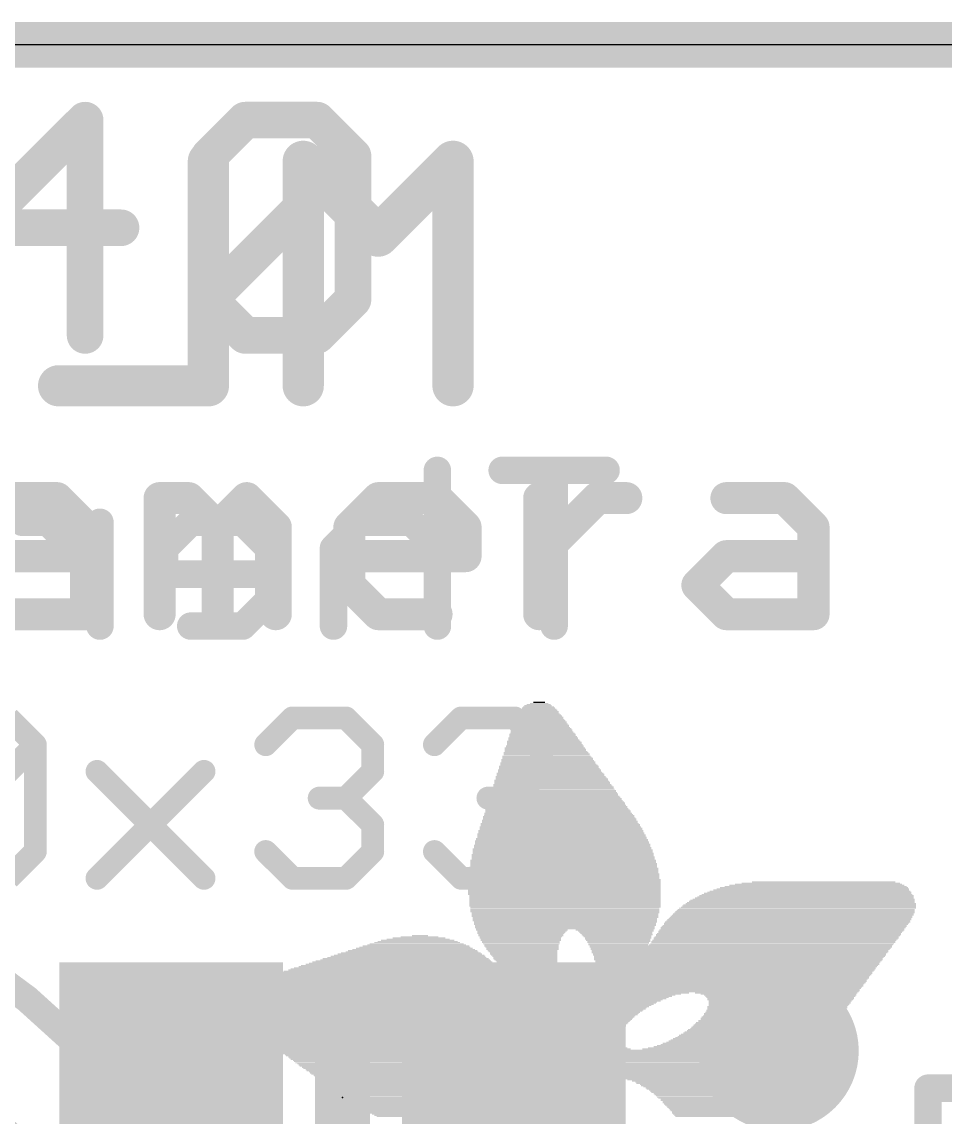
# Model space of a CAD drawing. Extents: x -0.1 to 25.5, y -0.1 to 17.9.
# Drawn here: x 15.62 to 20.74, y 11.83 to 17.91 of the extents above; entities that cross this region are included whole.
import ezdxf

# ---------------------------------------------------------------- set-up
doc = ezdxf.new("R2010")
doc.units = 0
for name, color, linetype in [('1', 12, 'CONTINUOUS'), ('16', 5, 'CONTINUOUS'), ('18', 110, 'CONTINUOUS'), ('20', 53, 'CONTINUOUS'), ('21', 40, 'CONTINUOUS'), ('22', 6, 'CONTINUOUS'), ('23', 40, 'CONTINUOUS')]:
    doc.layers.add(name, color=color, linetype=linetype)

# ---------------------------------------------------------------- blocks, each defined once
blk = doc.blocks.new('RECT')
blk.add_solid([(-0.5, -0.5), (0.5, -0.5), (-0.5, 0.5), (0.5, 0.5)])
blk = doc.blocks.new('ROUNDV')
at = {"const_width": 0.5}
blk.add_lwpolyline([(0, -0.25, 1), (0, 0.25, 1), (0, -0.25)], format="xyb", dxfattribs=at)

msp = doc.modelspace()

# ---------------------------------------------------------------- linework, layer by layer
at = {"layer": '1'}
for points, const_width in [([(0, 17.78), (25.4, 17.78)], 0.254), ([(16.449, 11.938), (16.449, 10.8251)], 0.3048)]:
    msp.add_lwpolyline(points, dxfattribs=dict(at, const_width=const_width))
at = {"layer": '1', "const_width": 0.1524}
msp.add_lwpolyline([(16.5252, 11.938, 1), (16.3728, 11.938)], format="xyb", dxfattribs=at)
at = {"layer": '16', "const_width": 0.254}
msp.add_lwpolyline([(0, 17.78), (25.4, 17.78)], dxfattribs=at)
at = {"layer": '20'}
msp.add_line((22.86, 17.78), (2.54, 17.78), dxfattribs=at)
at = {"layer": '21'}
for points, const_width in [([(15.9717, 17.3619), (15.3743, 16.7645)], 0.2032), ([(15.9717, 16.1671), (15.9717, 17.3619)], 0.2032), ([(16.6606, 17.1628), (16.8597, 17.3619)], 0.2032), ([(16.8597, 17.3619), (17.258, 17.3619)], 0.2032), ([(17.258, 17.3619), (17.4572, 17.1628)], 0.2032), ([(16.6606, 16.3662), (16.6606, 17.1628)], 0.2032), ([(16.6606, 16.3662), (17.4572, 17.1628)], 0.2032), ([(17.4572, 17.1628), (17.4572, 16.3662)], 0.2032), ([(15.3743, 16.7645), (16.1708, 16.7645)], 0.2032), ([(16.8597, 16.1671), (16.6606, 16.3662)], 0.2032), ([(17.4572, 16.3662), (17.258, 16.1671)], 0.2032), ([(17.258, 16.1671), (16.8597, 16.1671)], 0.2032), ([(15.4933, 15.2643), (15.8154, 15.2643)], 0.1778), ([(15.8154, 15.2643), (15.9764, 15.1033)], 0.1778), ([(16.3848, 14.6202), (16.3848, 15.2643)], 0.1778), ([(16.3848, 15.2643), (16.5458, 15.2643)], 0.1778), ([(16.5458, 15.2643), (16.7068, 15.1033)], 0.1778), ([(16.7068, 15.1033), (16.8678, 15.2643)], 0.1778), ([(16.8678, 15.2643), (17.0288, 15.1033)], 0.1778), ([(17.4373, 15.1033), (17.5983, 15.2643)], 0.1778), ([(17.5983, 15.2643), (17.9203, 15.2643)], 0.1778), ([(17.9203, 15.2643), (18.0813, 15.1033)], 0.1778), ([(18.4897, 14.6202), (18.4897, 15.2643)], 0.1778), ([(18.4897, 14.9422), (18.8117, 15.2643)], 0.1778), ([(18.8117, 15.2643), (18.9727, 15.2643)], 0.1778), ([(19.5278, 15.2643), (19.8498, 15.2643)], 0.1778), ([(19.8498, 15.2643), (20.0108, 15.1033)], 0.1778), ([(15.9764, 15.1033), (15.9764, 14.6202)], 0.1778), ([(16.7068, 15.1033), (16.7068, 14.6202)], 0.1778), ([(17.0288, 15.1033), (17.0288, 14.6202)], 0.1778), ([(17.4373, 14.7812), (17.4373, 15.1033)], 0.1778), ([(18.0813, 15.1033), (18.0813, 14.9422)], 0.1778), ([(20.0108, 15.1033), (20.0108, 14.6202)], 0.1778), ([(15.4933, 14.9422), (15.9764, 14.9422)], 0.1778), ([(18.0813, 14.9422), (17.4373, 14.9422)], 0.1778), ([(19.3668, 14.7812), (19.5278, 14.9422)], 0.1778), ([(19.5278, 14.9422), (20.0108, 14.9422)], 0.1778), ([(17.5983, 14.6202), (17.4373, 14.7812)], 0.1778), ([(19.5278, 14.6202), (19.3668, 14.7812)], 0.1778), ([(15.9764, 14.6202), (15.4933, 14.6202)], 0.1778), ([(17.9203, 14.6202), (17.5983, 14.6202)], 0.1778), ([(20.0108, 14.6202), (19.5278, 14.6202)], 0.1778), ([(15.5472, 14.0444), (15.6955, 13.8961)], 0.127), ([(16.9733, 13.8961), (17.1216, 14.0444)], 0.127), ([(17.1216, 14.0444), (17.4182, 14.0444)], 0.127), ([(17.4182, 14.0444), (17.5665, 13.8961)], 0.127), ([(17.9088, 13.8961), (18.0571, 14.0444)], 0.127), ([(18.0571, 14.0444), (18.3537, 14.0444)], 0.127), ([(18.3537, 14.0444), (18.502, 13.8961)], 0.127), ([(15.1023, 13.303), (15.6955, 13.8961)], 0.127), ([(15.6955, 13.8961), (15.6955, 13.303)], 0.127), ([(17.5665, 13.8961), (17.5665, 13.7478)], 0.127), ([(18.502, 13.8961), (18.502, 13.7478)], 0.127), ([(16.0378, 13.7478), (16.631, 13.1547)], 0.127), ([(16.0378, 13.1547), (16.631, 13.7478)], 0.127), ([(17.5665, 13.7478), (17.4182, 13.5995)], 0.127), ([(18.502, 13.7478), (18.3537, 13.5995)], 0.127), ([(17.4182, 13.5995), (17.2699, 13.5995)], 0.127), ([(17.4182, 13.5995), (17.5665, 13.4512)], 0.127), ([(18.3537, 13.5995), (18.2054, 13.5995)], 0.127), ([(18.3537, 13.5995), (18.502, 13.4512)], 0.127), ([(17.5665, 13.4512), (17.5665, 13.303)], 0.127), ([(18.502, 13.4512), (18.502, 13.303)], 0.127), ([(15.6955, 13.303), (15.5472, 13.1547)], 0.127), ([(17.1216, 13.1547), (16.9733, 13.303)], 0.127), ([(17.5665, 13.303), (17.4182, 13.1547)], 0.127), ([(18.0571, 13.1547), (17.9088, 13.303)], 0.127), ([(18.502, 13.303), (18.3537, 13.1547)], 0.127), ([(17.4182, 13.1547), (17.1216, 13.1547)], 0.127), ([(18.3537, 13.1547), (18.0571, 13.1547)], 0.127), ([(17.399, 12.446), (17.399, 11.43)], 0.3048), ([(20.646, 10.79), (20.646, 11.99)], 0.1524), ([(20.646, 11.99), (23.246, 11.99)], 0.1524)]:
    msp.add_lwpolyline(points, dxfattribs=dict(at, const_width=const_width))
for points, const_width in [([(16.0225, 17.3619, 1), (15.9209, 17.3619)], 0.1016), ([(16.0076, 17.326, 1), (15.9358, 17.3978)], 0.1016), ([(16.8597, 17.4127, 1), (16.8597, 17.3111)], 0.1016), ([(16.8957, 17.326, 1), (16.8238, 17.3978)], 0.1016), ([(17.2939, 17.3978, 1), (17.2221, 17.326)], 0.1016), ([(17.258, 17.3111, 1), (17.258, 17.4127)], 0.1016), ([(16.7114, 17.1628, 1), (16.6098, 17.1628)], 0.1016), ([(17.508, 17.1628, 1), (17.4064, 17.1628)], 0.1016), ([(17.4931, 17.1269, 1), (17.4212, 17.1987)], 0.1016), ([(16.6247, 17.1987, 1), (16.6965, 17.1269)], 0.1016), ([(17.4212, 17.1269, 1), (17.4931, 17.1987)], 0.1016), ([(16.1708, 16.7137, 1), (16.1708, 16.8153)], 0.1016), ([(16.6965, 16.4022, 1), (16.6247, 16.3303)], 0.1016), ([(16.6247, 16.4022, 1), (16.6965, 16.3303)], 0.1016), ([(16.6098, 16.3662, 1), (16.7114, 16.3662)], 0.1016), ([(17.4064, 16.3662, 1), (17.508, 16.3662)], 0.1016), ([(17.4931, 16.3303, 1), (17.4212, 16.4022)], 0.1016), ([(16.8597, 16.2179, 1), (16.8597, 16.1163)], 0.1016), ([(16.8238, 16.1312, 1), (16.8957, 16.203)], 0.1016), ([(17.2221, 16.203, 1), (17.2939, 16.1312)], 0.1016), ([(17.258, 16.1163, 1), (17.258, 16.2179)], 0.1016), ([(15.9209, 16.1671, 1), (16.0225, 16.1671)], 0.1016), ([(15.8468, 15.2957, 1), (15.7839, 15.2328)], 0.0889), ([(15.8154, 15.2198, 1), (15.8154, 15.3087)], 0.0889), ([(16.4293, 15.2643, 1), (16.3404, 15.2643)], 0.0889), ([(16.3848, 15.3087, 1), (16.3848, 15.2198)], 0.0889), ([(16.5772, 15.2957, 1), (16.5144, 15.2328)], 0.0889), ([(16.5458, 15.2198, 1), (16.5458, 15.3087)], 0.0889), ([(16.8992, 15.2957, 1), (16.8364, 15.2328)], 0.0889), ([(16.8992, 15.2328, 1), (16.8364, 15.2957)], 0.0889), ([(17.5983, 15.3087, 1), (17.5983, 15.2198)], 0.0889), ([(17.6297, 15.2328, 1), (17.5668, 15.2957)], 0.0889), ([(17.9517, 15.2957, 1), (17.8888, 15.2328)], 0.0889), ([(17.9203, 15.2198, 1), (17.9203, 15.3087)], 0.0889), ([(18.5342, 15.2643, 1), (18.4453, 15.2643)], 0.0889), ([(18.8117, 15.3087, 1), (18.8117, 15.2198)], 0.0889), ([(18.8432, 15.2328, 1), (18.7803, 15.2957)], 0.0889), ([(18.9727, 15.2198, 1), (18.9727, 15.3087)], 0.0889), ([(19.5278, 15.3087, 1), (19.5278, 15.2198)], 0.0889), ([(19.8812, 15.2957, 1), (19.8183, 15.2328)], 0.0889), ([(19.8498, 15.2198, 1), (19.8498, 15.3087)], 0.0889), ([(16.0208, 15.1033, 1), (15.9319, 15.1033)], 0.0889), ([(15.9449, 15.0718, 1), (16.0078, 15.1347)], 0.0889), ([(16.6754, 15.1347, 1), (16.7382, 15.0718)], 0.0889), ([(16.7513, 15.1033, 1), (16.6624, 15.1033)], 0.0889), ([(16.6754, 15.0718, 1), (16.7382, 15.1347)], 0.0889), ([(17.0733, 15.1033, 1), (16.9844, 15.1033)], 0.0889), ([(16.9974, 15.0718, 1), (17.0602, 15.1347)], 0.0889), ([(17.4817, 15.1033, 1), (17.3928, 15.1033)], 0.0889), ([(17.4058, 15.1347, 1), (17.4687, 15.0718)], 0.0889), ([(18.1257, 15.1033, 1), (18.0368, 15.1033)], 0.0889), ([(18.0498, 15.0718, 1), (18.1127, 15.1347)], 0.0889), ([(20.0552, 15.1033, 1), (19.9663, 15.1033)], 0.0889), ([(19.9794, 15.0718, 1), (20.0422, 15.1347)], 0.0889), ([(15.9764, 14.8978, 1), (15.9764, 14.9867)], 0.0889), ([(17.4373, 14.9867, 1), (17.4373, 14.8978)], 0.0889), ([(18.0813, 14.8978, 1), (18.0813, 14.9867)], 0.0889), ([(18.4583, 14.9737, 1), (18.5211, 14.9108)], 0.0889), ([(19.5278, 14.9867, 1), (19.5278, 14.8978)], 0.0889), ([(19.5592, 14.9108, 1), (19.4963, 14.9737)], 0.0889), ([(20.0108, 14.8978, 1), (20.0108, 14.9867)], 0.0889), ([(18.0368, 14.9422, 1), (18.1257, 14.9422)], 0.0889), ([(17.4687, 14.8127, 1), (17.4058, 14.7498)], 0.0889), ([(19.3982, 14.8127, 1), (19.3353, 14.7498)], 0.0889), ([(19.3353, 14.8127, 1), (19.3982, 14.7498)], 0.0889), ([(17.3928, 14.7812, 1), (17.4817, 14.7812)], 0.0889), ([(15.9764, 14.5758, 1), (15.9764, 14.6647)], 0.0889), ([(17.5983, 14.6647, 1), (17.5983, 14.5758)], 0.0889), ([(17.9203, 14.5758, 1), (17.9203, 14.6647)], 0.0889), ([(19.5278, 14.6647, 1), (19.5278, 14.5758)], 0.0889), ([(20.0108, 14.5758, 1), (20.0108, 14.6647)], 0.0889), ([(15.9319, 14.6202, 1), (16.0208, 14.6202)], 0.0889), ([(16.3404, 14.6202, 1), (16.4293, 14.6202)], 0.0889), ([(16.6624, 14.6202, 1), (16.7513, 14.6202)], 0.0889), ([(16.9844, 14.6202, 1), (17.0733, 14.6202)], 0.0889), ([(17.5668, 14.5888, 1), (17.6297, 14.6517)], 0.0889), ([(18.4453, 14.6202, 1), (18.5342, 14.6202)], 0.0889), ([(19.4963, 14.5888, 1), (19.5592, 14.6517)], 0.0889), ([(19.9663, 14.6202, 1), (20.0552, 14.6202)], 0.0889), ([(17.1216, 14.0762, 1), (17.1216, 14.0127)], 0.0635), ([(17.1441, 14.022, 1), (17.0992, 14.0669)], 0.0635), ([(17.4407, 14.0669, 1), (17.3958, 14.022)], 0.0635), ([(17.4182, 14.0127, 1), (17.4182, 14.0762)], 0.0635), ([(18.0571, 14.0762, 1), (18.0571, 14.0127)], 0.0635), ([(18.0796, 14.022, 1), (18.0347, 14.0669)], 0.0635), ([(18.3762, 14.0669, 1), (18.3313, 14.022)], 0.0635), ([(18.3537, 14.0127, 1), (18.3537, 14.0762)], 0.0635), ([(15.7272, 13.8961, 1), (15.6637, 13.8961)], 0.0635), ([(15.673, 13.8737, 1), (15.7179, 13.9186)], 0.0635), ([(15.7179, 13.8737, 1), (15.673, 13.9186)], 0.0635), ([(16.9509, 13.9186, 1), (16.9958, 13.8737)], 0.0635), ([(17.5983, 13.8961, 1), (17.5348, 13.8961)], 0.0635), ([(17.544, 13.8737, 1), (17.589, 13.9186)], 0.0635), ([(17.8864, 13.9186, 1), (17.9313, 13.8737)], 0.0635), ([(18.5338, 13.8961, 1), (18.4703, 13.8961)], 0.0635), ([(18.4796, 13.8737, 1), (18.5245, 13.9186)], 0.0635), ([(16.0603, 13.7703, 1), (16.0154, 13.7254)], 0.0635), ([(16.6534, 13.7254, 1), (16.6085, 13.7703)], 0.0635), ([(17.589, 13.7254, 1), (17.544, 13.7703)], 0.0635), ([(18.5245, 13.7254, 1), (18.4796, 13.7703)], 0.0635), ([(17.5348, 13.7478, 1), (17.5983, 13.7478)], 0.0635), ([(18.4703, 13.7478, 1), (18.5338, 13.7478)], 0.0635), ([(17.2699, 13.6313, 1), (17.2699, 13.5678)], 0.0635), ([(17.4407, 13.622, 1), (17.3958, 13.5771)], 0.0635), ([(17.3958, 13.622, 1), (17.4407, 13.5771)], 0.0635), ([(17.4182, 13.5678, 1), (17.4182, 13.6313)], 0.0635), ([(18.2054, 13.6313, 1), (18.2054, 13.5678)], 0.0635), ([(18.3762, 13.622, 1), (18.3313, 13.5771)], 0.0635), ([(18.3313, 13.622, 1), (18.3762, 13.5771)], 0.0635), ([(18.3537, 13.5678, 1), (18.3537, 13.6313)], 0.0635), ([(17.5983, 13.4512, 1), (17.5348, 13.4512)], 0.0635), ([(17.544, 13.4288, 1), (17.589, 13.4737)], 0.0635), ([(18.5338, 13.4512, 1), (18.4703, 13.4512)], 0.0635), ([(18.4796, 13.4288, 1), (18.5245, 13.4737)], 0.0635), ([(15.6637, 13.303, 1), (15.7272, 13.303)], 0.0635), ([(15.7179, 13.2805, 1), (15.673, 13.3254)], 0.0635), ([(16.9958, 13.3254, 1), (16.9509, 13.2805)], 0.0635), ([(17.5348, 13.303, 1), (17.5983, 13.303)], 0.0635), ([(17.589, 13.2805, 1), (17.544, 13.3254)], 0.0635), ([(17.9313, 13.3254, 1), (17.8864, 13.2805)], 0.0635), ([(18.4703, 13.303, 1), (18.5338, 13.303)], 0.0635), ([(18.5245, 13.2805, 1), (18.4796, 13.3254)], 0.0635), ([(16.0154, 13.1771, 1), (16.0603, 13.1322)], 0.0635), ([(16.6085, 13.1322, 1), (16.6534, 13.1771)], 0.0635), ([(17.1216, 13.1864, 1), (17.1216, 13.1229)], 0.0635), ([(17.0992, 13.1322, 1), (17.1441, 13.1771)], 0.0635), ([(17.3958, 13.1771, 1), (17.4407, 13.1322)], 0.0635), ([(17.4182, 13.1229, 1), (17.4182, 13.1864)], 0.0635), ([(18.0571, 13.1864, 1), (18.0571, 13.1229)], 0.0635), ([(18.0347, 13.1322, 1), (18.0796, 13.1771)], 0.0635), ([(18.3313, 13.1771, 1), (18.3762, 13.1322)], 0.0635), ([(18.3537, 13.1229, 1), (18.3537, 13.1864)], 0.0635), ([(17.4752, 12.446, 1), (17.3228, 12.446)], 0.1524), ([(20.6841, 11.99, 1), (20.6079, 11.99)], 0.0762), ([(20.646, 12.0281, 1), (20.646, 11.9519)], 0.0762)]:
    msp.add_lwpolyline(points, format="xyb", dxfattribs=dict(at, const_width=const_width))
at = {"layer": '22'}
for points, const_width in [([(16.6552, 17.1334), (16.6552, 15.8877)], 0.2286), ([(17.5965, 16.7181), (17.1813, 17.1334)], 0.2286), ([(17.1813, 17.1334), (17.1813, 15.8877)], 0.2286), ([(18.0117, 17.1334), (17.5965, 16.7181)], 0.2286), ([(18.0117, 15.8877), (18.0117, 17.1334)], 0.2286), ([(16.6552, 15.8877), (15.8248, 15.8877)], 0.2286), ([(17.9251, 15.4185), (17.9251, 14.5542)], 0.1524), ([(18.8606, 15.4185), (18.2844, 15.4185)], 0.1524), ([(18.5725, 14.5542), (18.5725, 15.4185)], 0.1524), ([(15.7659, 15.1304), (15.6219, 15.1304)], 0.1524), ([(16.054, 14.8423), (15.7659, 15.1304)], 0.1524), ([(16.054, 14.5542), (16.054, 15.1304)], 0.1524), ([(16.5574, 15.1304), (16.4133, 14.9864)], 0.1524), ([(16.8455, 15.1304), (16.5574, 15.1304)], 0.1524), ([(16.9896, 14.9864), (16.8455, 15.1304)], 0.1524), ([(17.4929, 15.1304), (17.3489, 14.9864)], 0.1524), ([(17.781, 15.1304), (17.4929, 15.1304)], 0.1524), ([(17.9251, 14.9864), (17.781, 15.1304)], 0.1524), ([(16.4133, 14.9864), (16.4133, 14.8423)], 0.1524), ([(16.9896, 14.6983), (16.9896, 14.9864)], 0.1524), ([(17.3489, 14.9864), (17.3489, 14.5542)], 0.1524), ([(16.4133, 14.8423), (16.9896, 14.8423)], 0.1524), ([(16.8455, 14.5542), (16.9896, 14.6983)], 0.1524), ([(16.5574, 14.5542), (16.8455, 14.5542)], 0.1524)]:
    msp.add_lwpolyline(points, dxfattribs=dict(at, const_width=const_width))
for points, const_width in [([(16.7124, 17.1334, 1), (16.5981, 17.1334)], 0.1143), ([(17.2384, 17.1334, 1), (17.1241, 17.1334)], 0.1143), ([(17.2217, 17.1738, 1), (17.1409, 17.093)], 0.1143), ([(18.0689, 17.1334, 1), (17.9546, 17.1334)], 0.1143), ([(18.0521, 17.093, 1), (17.9713, 17.1738)], 0.1143), ([(17.5561, 16.7586, 1), (17.6369, 16.6777)], 0.1143), ([(17.5561, 16.6777, 1), (17.6369, 16.7586)], 0.1143), ([(15.8248, 15.9449, 1), (15.8248, 15.8306)], 0.1143), ([(16.6552, 15.8306, 1), (16.6552, 15.9449)], 0.1143), ([(16.5981, 15.8877, 1), (16.7124, 15.8877)], 0.1143), ([(17.1241, 15.8877, 1), (17.2384, 15.8877)], 0.1143), ([(17.9546, 15.8877, 1), (18.0689, 15.8877)], 0.1143), ([(17.9632, 15.4185, 1), (17.887, 15.4185)], 0.0762), ([(18.2844, 15.4566, 1), (18.2844, 15.3804)], 0.0762), ([(18.6106, 15.4185, 1), (18.5344, 15.4185)], 0.0762), ([(18.8606, 15.3804, 1), (18.8606, 15.4566)], 0.0762), ([(15.6219, 15.1685, 1), (15.6219, 15.0923)], 0.0762), ([(15.7929, 15.1574, 1), (15.739, 15.1035)], 0.0762), ([(15.7659, 15.0923, 1), (15.7659, 15.1685)], 0.0762), ([(16.0921, 15.1304, 1), (16.0159, 15.1304)], 0.0762), ([(16.5574, 15.1685, 1), (16.5574, 15.0923)], 0.0762), ([(16.5843, 15.1035, 1), (16.5304, 15.1574)], 0.0762), ([(16.8724, 15.1574, 1), (16.8186, 15.1035)], 0.0762), ([(16.8455, 15.0923, 1), (16.8455, 15.1685)], 0.0762), ([(17.4929, 15.1685, 1), (17.4929, 15.0923)], 0.0762), ([(17.5199, 15.1035, 1), (17.466, 15.1574)], 0.0762), ([(17.808, 15.1574, 1), (17.7541, 15.1035)], 0.0762), ([(17.781, 15.0923, 1), (17.781, 15.1685)], 0.0762), ([(16.4514, 14.9864, 1), (16.3752, 14.9864)], 0.0762), ([(16.3864, 15.0133, 1), (16.4403, 14.9594)], 0.0762), ([(17.0277, 14.9864, 1), (16.9515, 14.9864)], 0.0762), ([(16.9626, 14.9594, 1), (17.0165, 15.0133)], 0.0762), ([(17.3219, 15.0133, 1), (17.3758, 14.9594)], 0.0762), ([(17.387, 14.9864, 1), (17.3108, 14.9864)], 0.0762), ([(17.8981, 14.9594, 1), (17.952, 15.0133)], 0.0762), ([(16.0271, 14.8154, 1), (16.081, 14.8693)], 0.0762), ([(16.4133, 14.8804, 1), (16.4133, 14.8042)], 0.0762), ([(16.9896, 14.8042, 1), (16.9896, 14.8804)], 0.0762), ([(16.3752, 14.8423, 1), (16.4514, 14.8423)], 0.0762), ([(17.0165, 14.6713, 1), (16.9626, 14.7252)], 0.0762), ([(16.9515, 14.6983, 1), (17.0277, 14.6983)], 0.0762), ([(16.0159, 14.5542, 1), (16.0921, 14.5542)], 0.0762), ([(16.5574, 14.5923, 1), (16.5574, 14.5161)], 0.0762), ([(16.8186, 14.5811, 1), (16.8724, 14.5273)], 0.0762), ([(16.8455, 14.5161, 1), (16.8455, 14.5923)], 0.0762), ([(17.3108, 14.5542, 1), (17.387, 14.5542)], 0.0762), ([(17.887, 14.5542, 1), (17.9632, 14.5542)], 0.0762), ([(18.5344, 14.5542, 1), (18.6106, 14.5542)], 0.0762), ([(12.7, 4.24, 1), (12.7, 13.54, 1), (12.7, 4.24)], 0.1524), ([(12.7, 4.89, 1), (12.7, 12.89, 1), (12.7, 4.89)], 0.2)]:
    msp.add_lwpolyline(points, format="xyb", dxfattribs=dict(at, const_width=const_width))
at = {"layer": '23'}
msp.add_point((17.399, 11.938), dxfattribs=at)

# ---------------------------------------------------------------- block references
at = {"layer": '1', "xscale": 1.24, "yscale": 1.5}
for p in [(16.449, 11.938), (18.349, 11.938)]:
    msp.add_blockref('RECT', p, dxfattribs=at)
at = {"layer": '18', "xscale": 0.889, "yscale": 0.889}
msp.add_blockref('ROUNDV', (19.8171, 12.1971), dxfattribs=at)
msp.add_blockref('ROUNDV', (19.8171, 12.1971), dxfattribs=at)
at = {"layer": '22', "rotation": 180}
for p, xscale, yscale in [((18.4861, 14.0995), 0.1842, 0.0064), ((18.4861, 14.1059), 0.1714, 0.0063), ((18.4829, 14.1122), 0.1524, 0.0064), ((18.4861, 14.1186), 0.1334, 0.0063), ((18.4893, 14.1249), 0.1016, 0.0064), ((18.4893, 14.1313), 0.0635, 0.0063), ((18.4893, 14.0424), 0.2667, 0.0063), ((18.4925, 14.036), 0.2731, 0.0064), ((18.4893, 14.0551), 0.254, 0.0063), ((18.4925, 14.0487), 0.2603, 0.0064), ((18.4861, 14.0678), 0.235, 0.0063), ((18.4893, 14.0614), 0.2413, 0.0064), ((18.4861, 14.0805), 0.2222, 0.0063), ((18.4861, 14.0741), 0.2222, 0.0064), ((18.4861, 14.0868), 0.2096, 0.0064), ((18.4861, 14.0932), 0.1968, 0.0063), ((18.4988, 13.9916), 0.3238, 0.0063), ((18.502, 13.9852), 0.3302, 0.0064), ((18.5052, 13.9789), 0.3365, 0.0063), ((18.4956, 14.0106), 0.3048, 0.0064), ((18.4988, 14.0043), 0.3112, 0.0063), ((18.4988, 13.9979), 0.3112, 0.0064), ((18.4925, 14.0297), 0.2857, 0.0063), ((18.4957, 14.0233), 0.2921, 0.0064), ((18.4957, 14.017), 0.2921, 0.0063), ((18.5147, 13.9154), 0.4064, 0.0063), ((18.5115, 13.9344), 0.3874, 0.0064), ((18.5115, 13.9281), 0.3874, 0.0063), ((18.5147, 13.9217), 0.3937, 0.0064), ((18.5115, 13.9408), 0.3746, 0.0063), ((18.5084, 13.9535), 0.3683, 0.0063), ((18.5084, 13.9471), 0.3683, 0.0064), ((18.502, 13.9725), 0.3429, 0.0064), ((18.5052, 13.9662), 0.3493, 0.0063), ((18.5083, 13.9598), 0.3556, 0.0064), ((18.5242, 13.8709), 0.4508, 0.0064), ((18.5242, 13.8646), 0.4508, 0.0063), ((18.5274, 13.8582), 0.4572, 0.0064), ((18.5211, 13.8773), 0.4445, 0.0063), ((18.521, 13.89), 0.4318, 0.0063), ((18.521, 13.8836), 0.4318, 0.0064), ((18.5179, 13.909), 0.4127, 0.0064), ((18.5179, 13.9027), 0.4127, 0.0063), ((18.5211, 13.8963), 0.4191, 0.0064), ((18.5369, 13.7947), 0.527, 0.0064), ((18.5337, 13.8138), 0.508, 0.0063), ((18.5369, 13.8074), 0.5144, 0.0064), ((18.5401, 13.8011), 0.5207, 0.0063), ((18.5306, 13.8328), 0.4889, 0.0064), ((18.5338, 13.8265), 0.4953, 0.0063), ((18.5369, 13.8201), 0.5016, 0.0064), ((18.5274, 13.8519), 0.4699, 0.0063), ((18.5306, 13.8455), 0.4763, 0.0064), ((18.5306, 13.8392), 0.4763, 0.0063), ((18.5496, 13.7376), 0.5906, 0.0063), ((18.5496, 13.7439), 0.5778, 0.0064), ((18.5465, 13.7566), 0.5715, 0.0064), ((18.5465, 13.7503), 0.5715, 0.0063), ((18.5433, 13.7757), 0.5525, 0.0063), ((18.5433, 13.7693), 0.5525, 0.0064), ((18.5464, 13.763), 0.5588, 0.0063), ((18.5401, 13.7884), 0.5334, 0.0063), ((18.5433, 13.782), 0.5397, 0.0064), ((18.5623, 13.6741), 0.654, 0.0063), ((18.556, 13.6995), 0.6287, 0.0063), ((18.5591, 13.6931), 0.635, 0.0064), ((18.5623, 13.6868), 0.6414, 0.0063), ((18.5623, 13.6804), 0.6414, 0.0064), ((18.5528, 13.7185), 0.6096, 0.0064), ((18.556, 13.7122), 0.6159, 0.0063), ((18.5592, 13.7058), 0.6223, 0.0064), ((18.5528, 13.7312), 0.5969, 0.0064), ((18.5528, 13.7249), 0.5969, 0.0063), ((18.5718, 13.6169), 0.7112, 0.0064), ((18.5687, 13.636), 0.6921, 0.0063), ((18.5719, 13.6296), 0.6985, 0.0064), ((18.575, 13.6233), 0.7048, 0.0063), ((18.5718, 13.6423), 0.6858, 0.0064), ((18.5655, 13.655), 0.6731, 0.0064), ((18.5687, 13.6487), 0.6795, 0.0063), ((18.5655, 13.6677), 0.6604, 0.0064), ((18.5687, 13.6614), 0.6667, 0.0063), ((18.5877, 13.5534), 0.781, 0.0064), ((18.5814, 13.5788), 0.7557, 0.0064), ((18.5845, 13.5725), 0.762, 0.0063), ((18.5845, 13.5661), 0.762, 0.0064), ((18.5877, 13.5598), 0.7684, 0.0063), ((18.5782, 13.5979), 0.7366, 0.0063), ((18.5782, 13.5915), 0.7366, 0.0064), ((18.5814, 13.5852), 0.7429, 0.0063), ((18.575, 13.6106), 0.7176, 0.0063), ((18.5782, 13.6042), 0.7239, 0.0064), ((18.5972, 13.4963), 0.8382, 0.0063), ((18.6004, 13.4899), 0.8446, 0.0064), ((18.6004, 13.5026), 0.8318, 0.0064), ((18.5941, 13.5153), 0.8191, 0.0064), ((18.5973, 13.509), 0.8255, 0.0063), ((18.5877, 13.5407), 0.7938, 0.0064), ((18.5909, 13.5344), 0.8001, 0.0063), ((18.5941, 13.528), 0.8065, 0.0064), ((18.5941, 13.5217), 0.8065, 0.0063), ((18.5877, 13.5471), 0.781, 0.0063), ((18.6068, 13.4391), 0.8953, 0.0064), ((18.61, 13.4328), 0.9017, 0.0063), ((18.6036, 13.4582), 0.8763, 0.0063), ((18.6068, 13.4518), 0.8827, 0.0064), ((18.6068, 13.4455), 0.8827, 0.0063), ((18.6004, 13.4772), 0.8572, 0.0064), ((18.6036, 13.4709), 0.8636, 0.0063), ((18.6036, 13.4645), 0.8636, 0.0064), ((18.6036, 13.4836), 0.8509, 0.0063), ((18.6131, 13.3756), 0.9462, 0.0064), ((18.6163, 13.3693), 0.9525, 0.0063), ((18.61, 13.401), 0.9271, 0.0064), ((18.6131, 13.3947), 0.9334, 0.0063), ((18.6131, 13.3883), 0.9334, 0.0064), ((18.6163, 13.382), 0.9398, 0.0063), ((18.6099, 13.4201), 0.9144, 0.0063), ((18.6099, 13.4137), 0.9144, 0.0064), ((18.6131, 13.4074), 0.9208, 0.0063), ((18.61, 13.4264), 0.9017, 0.0064), ((18.6163, 13.3185), 0.9906, 0.0063), ((18.6195, 13.3121), 0.9969, 0.0064), ((18.6163, 13.3375), 0.9779, 0.0064), ((18.6163, 13.3312), 0.9779, 0.0063), ((18.6195, 13.3248), 0.9843, 0.0064), ((18.6131, 13.3629), 0.9588, 0.0064), ((18.6163, 13.3566), 0.9652, 0.0063), ((18.6163, 13.3502), 0.9652, 0.0064), ((18.6195, 13.3439), 0.9715, 0.0063), ((18.6227, 13.255), 1.0287, 0.0063), ((18.6227, 13.2486), 1.0287, 0.0064), ((18.6195, 13.2867), 1.0097, 0.0064), ((18.6195, 13.2804), 1.0097, 0.0063), ((18.6226, 13.274), 1.016, 0.0064), ((18.6226, 13.2677), 1.016, 0.0063), ((18.6226, 13.2613), 1.016, 0.0064), ((18.6227, 13.2931), 1.0033, 0.0063), ((18.6195, 13.3058), 0.9969, 0.0063), ((18.6195, 13.2994), 0.9969, 0.0064), ((18.6226, 13.2169), 1.0414, 0.0063), ((18.6258, 13.2105), 1.0478, 0.0064), ((18.6258, 13.2042), 1.0478, 0.0063), ((18.6258, 13.1978), 1.0478, 0.0064), ((18.6258, 13.1915), 1.0478, 0.0063), ((18.6227, 13.2423), 1.0287, 0.0063), ((18.6258, 13.2359), 1.035, 0.0064), ((18.6258, 13.2296), 1.035, 0.0063), ((18.6258, 13.2232), 1.035, 0.0064), ((18.629, 13.147), 1.0668, 0.0064), ((18.629, 13.1407), 1.0668, 0.0063), ((18.629, 13.1343), 1.0668, 0.0064), ((18.629, 13.128), 1.0668, 0.0063), ((18.6258, 13.1851), 1.0478, 0.0064), ((18.629, 13.1788), 1.0541, 0.0063), ((18.629, 13.1724), 1.0541, 0.0064), ((18.629, 13.1661), 1.0541, 0.0063), ((18.629, 13.1597), 1.0541, 0.0064), ((18.629, 13.1534), 1.0541, 0.0063), ((20.0514, 13.128), 0.8763, 0.0063), ((20.0673, 13.1343), 0.7937, 0.0064), ((18.629, 13.1216), 1.0668, 0.0064), ((18.629, 13.1153), 1.0668, 0.0063), ((18.629, 13.1089), 1.0668, 0.0064), ((18.629, 13.1026), 1.0668, 0.0063), ((18.629, 13.0962), 1.0668, 0.0064), ((18.629, 13.0899), 1.0668, 0.0063), ((18.629, 13.0835), 1.0668, 0.0064), ((18.629, 13.0772), 1.0668, 0.0063), ((18.629, 13.0708), 1.0668, 0.0064), ((18.629, 13.0645), 1.0668, 0.0063), ((19.9752, 13.0645), 1.1684, 0.0063), ((19.9784, 13.0708), 1.1493, 0.0064), ((19.9879, 13.0772), 1.1303, 0.0063), ((19.9911, 13.0835), 1.1113, 0.0064), ((19.9974, 13.0899), 1.0858, 0.0063), ((20.0069, 13.0962), 1.0668, 0.0064), ((20.0133, 13.1026), 1.0414, 0.0063), ((20.0228, 13.1089), 1.0096, 0.0064), ((20.0292, 13.1153), 0.9715, 0.0063), ((20.0387, 13.1216), 0.9271, 0.0064), ((18.6322, 13.0581), 1.0605, 0.0064), ((18.6322, 13.0518), 1.0605, 0.0063), ((18.6322, 13.0454), 1.0605, 0.0064), ((18.6322, 13.0391), 1.0605, 0.0063), ((18.6322, 13.0327), 1.0605, 0.0064), ((18.6322, 13.0264), 1.0605, 0.0063), ((18.6322, 13.02), 1.0605, 0.0064), ((18.6322, 13.0137), 1.0605, 0.0063), ((18.6322, 13.0073), 1.0605, 0.0064), ((19.9339, 13.0073), 1.289, 0.0064), ((19.9403, 13.0137), 1.2763, 0.0063), ((19.9403, 13.02), 1.2637, 0.0064), ((19.9466, 13.0264), 1.251, 0.0063), ((19.9498, 13.0327), 1.2446, 0.0064), ((19.9562, 13.0391), 1.2319, 0.0063), ((19.9593, 13.0454), 1.2128, 0.0064), ((19.9657, 13.0518), 1.2001, 0.0063), ((19.972, 13.0581), 1.1874, 0.0064), ((18.6322, 13.001), 1.0605, 0.0063), ((18.6354, 12.9946), 1.0541, 0.0064), ((18.6322, 12.9883), 1.0477, 0.0063), ((18.6322, 12.9819), 1.0477, 0.0064), ((18.6322, 12.9756), 1.0477, 0.0063), ((18.6322, 12.9692), 1.0477, 0.0064), ((18.6353, 12.9629), 1.0414, 0.0063), ((18.6322, 12.9565), 1.0351, 0.0064), ((18.6322, 12.9502), 1.0351, 0.0063), ((18.6322, 12.9438), 1.0351, 0.0064), ((19.8895, 12.9438), 1.3399, 0.0064), ((19.8958, 12.9502), 1.3398, 0.0063), ((19.899, 12.9565), 1.3335, 0.0064), ((19.9054, 12.9629), 1.3335, 0.0063), ((19.9085, 12.9692), 1.3272, 0.0064), ((19.9117, 12.9756), 1.3208, 0.0063), ((19.9149, 12.9819), 1.3145, 0.0064), ((19.9212, 12.9883), 1.3144, 0.0063), ((19.9276, 12.9946), 1.3017, 0.0064), ((19.9307, 13.001), 1.2954, 0.0063), ((18.6354, 12.9375), 1.0287, 0.0063), ((18.6322, 12.9311), 1.0223, 0.0064), ((18.6322, 12.9248), 1.0223, 0.0063), ((18.6322, 12.9184), 1.0223, 0.0064), ((18.6353, 12.9121), 1.016, 0.0063), ((18.6322, 12.9057), 1.0097, 0.0064), ((18.6322, 12.8994), 1.0097, 0.0063), ((18.6354, 12.893), 1.0033, 0.0064), ((18.6322, 12.8867), 0.9969, 0.0063), ((19.8482, 12.8867), 1.3589, 0.0063), ((19.8514, 12.893), 1.3525, 0.0064), ((19.8577, 12.8994), 1.3526, 0.0063), ((19.8609, 12.9057), 1.3589, 0.0064), ((19.8673, 12.9121), 1.3589, 0.0063), ((19.8704, 12.9184), 1.3526, 0.0064), ((19.8768, 12.9248), 1.3525, 0.0063), ((19.8799, 12.9311), 1.3462, 0.0064), ((19.8863, 12.9375), 1.3462, 0.0063), ((17.8226, 12.8232), 0.2921, 0.0063), ((17.8257, 12.8295), 0.2096, 0.0064), ((17.8289, 12.8359), 0.0889, 0.0063), ((18.6322, 12.8803), 0.9969, 0.0064), ((18.6353, 12.874), 0.9906, 0.0063), ((18.394, 12.8676), 0.508, 0.0064), ((18.3909, 12.8549), 0.4889, 0.0064), ((18.3877, 12.8486), 0.4826, 0.0063), ((18.3941, 12.8613), 0.4953, 0.0063), ((18.3877, 12.8422), 0.4699, 0.0064), ((18.3877, 12.8359), 0.4699, 0.0063), ((18.3877, 12.8295), 0.4572, 0.0064), ((18.3845, 12.8232), 0.4508, 0.0063), ((18.9084, 12.8676), 0.4318, 0.0064), ((18.9148, 12.8613), 0.4191, 0.0063), ((18.9147, 12.8549), 0.4064, 0.0064), ((18.9179, 12.8486), 0.4, 0.0063), ((18.9211, 12.8422), 0.3937, 0.0064), ((18.9211, 12.8359), 0.381, 0.0063), ((18.9243, 12.8295), 0.3747, 0.0064), ((18.9275, 12.8232), 0.3683, 0.0063), ((19.8038, 12.8232), 1.3589, 0.0063), ((19.8069, 12.8295), 1.3526, 0.0064), ((19.8165, 12.8422), 1.3589, 0.0064), ((19.8133, 12.8359), 1.3525, 0.0063), ((19.8196, 12.8486), 1.3526, 0.0063), ((19.8292, 12.8613), 1.3589, 0.0063), ((19.826, 12.8549), 1.3525, 0.0064), ((19.8355, 12.8676), 1.3589, 0.0064), ((19.8419, 12.8803), 1.3589, 0.0064), ((19.8387, 12.874), 1.3525, 0.0063), ((17.7972, 12.766), 0.6477, 0.0064), ((17.8003, 12.7724), 0.616, 0.0063), ((17.8067, 12.7787), 0.5905, 0.0064), ((17.8099, 12.7851), 0.5461, 0.0063), ((17.8099, 12.7914), 0.5207, 0.0064), ((17.813, 12.7978), 0.4762, 0.0063), ((17.8162, 12.8041), 0.4445, 0.0064), ((17.8162, 12.8105), 0.4064, 0.0063), ((17.8194, 12.8168), 0.3493, 0.0064), ((18.3877, 12.8168), 0.4445, 0.0064), ((18.3877, 12.8105), 0.4445, 0.0063), ((18.3877, 12.8041), 0.4318, 0.0064), ((18.3877, 12.7978), 0.4318, 0.0063), ((18.3909, 12.7914), 0.4255, 0.0064), ((18.3909, 12.7851), 0.4127, 0.0063), ((18.3909, 12.7787), 0.4127, 0.0064), ((18.394, 12.7724), 0.4064, 0.0063), ((18.3972, 12.766), 0.4, 0.0064), ((18.9243, 12.8168), 0.3619, 0.0064), ((18.9274, 12.8105), 0.3556, 0.0063), ((18.9306, 12.8041), 0.3492, 0.0064), ((18.9275, 12.7978), 0.3429, 0.0063), ((18.9306, 12.7914), 0.3366, 0.0064), ((18.9274, 12.7851), 0.3302, 0.0063), ((19.6069, 12.7787), 1.6764, 0.0064), ((19.6069, 12.7724), 1.6764, 0.0063), ((19.6069, 12.766), 1.6637, 0.0064), ((19.7752, 12.7851), 1.3525, 0.0063), ((19.7815, 12.7914), 1.3526, 0.0064), ((19.7879, 12.8041), 1.3525, 0.0064), ((19.7879, 12.7978), 1.3525, 0.0063), ((19.7942, 12.8105), 1.3526, 0.0063), ((19.8006, 12.8168), 1.3525, 0.0064), ((17.7463, 12.7025), 0.9398, 0.0064), ((17.7495, 12.7089), 0.9208, 0.0063), ((17.7559, 12.7152), 0.8827, 0.0064), ((17.7622, 12.7216), 0.8572, 0.0063), ((17.7686, 12.7279), 0.8319, 0.0064), ((17.7718, 12.7343), 0.8001, 0.0063), ((17.7781, 12.7406), 0.7747, 0.0064), ((17.7844, 12.747), 0.7366, 0.0063), ((17.7876, 12.7533), 0.7176, 0.0064), ((17.794, 12.7597), 0.6795, 0.0063), ((18.3972, 12.7597), 0.4, 0.0063), ((18.3972, 12.7533), 0.3874, 0.0064), ((18.4004, 12.747), 0.381, 0.0063), ((18.4036, 12.7406), 0.3747, 0.0064), ((18.4036, 12.7343), 0.3747, 0.0063), ((18.4068, 12.7279), 0.3683, 0.0064), ((18.4099, 12.7216), 0.362, 0.0063), ((18.4131, 12.7152), 0.3556, 0.0064), ((18.4131, 12.7089), 0.3556, 0.0063), ((18.4163, 12.7025), 0.3493, 0.0064), ((19.6037, 12.7597), 1.6574, 0.0063), ((19.6037, 12.7533), 1.6446, 0.0064), ((19.6037, 12.747), 1.6446, 0.0063), ((19.6006, 12.7406), 1.6383, 0.0064), ((19.6005, 12.7343), 1.6256, 0.0063), ((19.6005, 12.7279), 1.6256, 0.0064), ((19.6006, 12.7216), 1.6129, 0.0063), ((19.5942, 12.7089), 1.6002, 0.0063), ((19.5942, 12.7025), 1.6002, 0.0064), ((19.5974, 12.7152), 1.6065, 0.0064), ((17.8321, 12.639), 1.5177, 0.0064), ((17.8448, 12.6454), 1.4923, 0.0063), ((17.8511, 12.6517), 1.4796, 0.0064), ((17.7019, 12.6581), 1.143, 0.0063), ((17.7083, 12.6644), 1.1049, 0.0064), ((17.7114, 12.6708), 1.0858, 0.0063), ((17.721, 12.6771), 1.0541, 0.0064), ((17.7273, 12.6835), 1.0287, 0.0063), ((17.7305, 12.6898), 0.9969, 0.0064), ((17.7368, 12.6962), 0.9716, 0.0063), ((18.4195, 12.6962), 0.3429, 0.0063), ((18.4226, 12.6898), 0.3366, 0.0064), ((18.4258, 12.6835), 0.3302, 0.0063), ((18.4258, 12.6771), 0.3302, 0.0064), ((18.429, 12.6708), 0.3239, 0.0063), ((18.4322, 12.6644), 0.3175, 0.0064), ((18.4353, 12.6581), 0.3112, 0.0063), ((19.591, 12.6898), 1.5812, 0.0064), ((19.5878, 12.6835), 1.5748, 0.0063), ((19.5942, 12.6962), 1.5875, 0.0063), ((19.591, 12.6771), 1.5684, 0.0064), ((19.5815, 12.6581), 1.5494, 0.0063), ((19.5815, 12.6517), 1.5494, 0.0064), ((19.5879, 12.6708), 1.5621, 0.0063), ((19.5847, 12.6644), 1.5557, 0.0064), ((19.5815, 12.6454), 1.5367, 0.0063), ((19.5783, 12.639), 1.5304, 0.0064), ((17.7495, 12.5819), 1.6954, 0.0063), ((17.7559, 12.5882), 1.6827, 0.0064), ((17.7654, 12.5946), 1.6637, 0.0063), ((17.7749, 12.6009), 1.6446, 0.0064), ((17.7876, 12.6073), 1.6192, 0.0063), ((17.7908, 12.6136), 1.6002, 0.0064), ((17.8035, 12.62), 1.5748, 0.0063), ((17.813, 12.6263), 1.5558, 0.0064), ((17.8226, 12.6327), 1.5367, 0.0063), ((19.5751, 12.6327), 1.524, 0.0063), ((19.5751, 12.6263), 1.524, 0.0064), ((19.572, 12.62), 1.5177, 0.0063), ((19.5688, 12.6136), 1.5113, 0.0064), ((19.5688, 12.6073), 1.4986, 0.0063), ((19.5688, 12.6009), 1.4986, 0.0064), ((19.5656, 12.5946), 1.4922, 0.0063), ((19.5625, 12.5882), 1.4859, 0.0064), ((19.5625, 12.5819), 1.4859, 0.0063), ((17.7114, 12.5184), 1.797, 0.0063), ((17.7146, 12.5247), 1.7907, 0.0064), ((17.7178, 12.5374), 1.7843, 0.0064), ((17.7178, 12.5311), 1.7843, 0.0063), ((17.7178, 12.5438), 1.7717, 0.0063), ((17.7241, 12.5501), 1.759, 0.0064), ((17.7273, 12.5565), 1.7526, 0.0063), ((17.7337, 12.5628), 1.7399, 0.0064), ((17.7336, 12.5692), 1.7272, 0.0063), ((17.74, 12.5755), 1.7145, 0.0064), ((19.5593, 12.5755), 1.4795, 0.0064), ((19.5561, 12.5692), 1.4732, 0.0063), ((19.5529, 12.5628), 1.4668, 0.0064), ((19.5529, 12.5565), 1.4668, 0.0063), ((19.5498, 12.5501), 1.4605, 0.0064), ((19.5434, 12.5374), 1.4478, 0.0064), ((19.5434, 12.5311), 1.4478, 0.0063), ((19.5402, 12.5247), 1.4414, 0.0064), ((19.0703, 12.5184), 0.5016, 0.0063), ((19.5466, 12.5438), 1.4541, 0.0063), ((19.8038, 12.5184), 0.9017, 0.0063), ((17.7114, 12.4803), 1.8224, 0.0063), ((17.7114, 12.4739), 1.8224, 0.0064), ((17.7146, 12.4676), 1.8288, 0.0063), ((17.7146, 12.4612), 1.8288, 0.0064), ((17.7114, 12.4993), 1.8098, 0.0064), ((17.7146, 12.493), 1.8161, 0.0063), ((17.7146, 12.4866), 1.8161, 0.0064), ((17.7114, 12.512), 1.797, 0.0064), ((17.7146, 12.5057), 1.8034, 0.0063), ((19.0481, 12.512), 0.4572, 0.0064), ((19.0322, 12.5057), 0.4254, 0.0063), ((19.0227, 12.4993), 0.4064, 0.0064), ((19.0132, 12.493), 0.3873, 0.0063), ((19.0068, 12.4866), 0.3746, 0.0064), ((18.9973, 12.4803), 0.3556, 0.0063), ((18.991, 12.4739), 0.3429, 0.0064), ((18.9814, 12.4676), 0.3238, 0.0063), ((18.9783, 12.4612), 0.3175, 0.0064), ((19.8164, 12.512), 0.8636, 0.0064), ((19.826, 12.5057), 0.8445, 0.0063), ((19.826, 12.4993), 0.8319, 0.0064), ((19.826, 12.493), 0.8191, 0.0063), ((19.8291, 12.4866), 0.8128, 0.0064), ((19.826, 12.4803), 0.8065, 0.0063), ((19.826, 12.4739), 0.7937, 0.0064), ((19.8228, 12.4676), 0.7874, 0.0063), ((19.8228, 12.4612), 0.7874, 0.0064), ((17.721, 12.4422), 1.8415, 0.0063), ((17.721, 12.4358), 1.8415, 0.0064), ((17.7241, 12.4295), 1.8478, 0.0063), ((17.7241, 12.4231), 1.8478, 0.0064), ((17.7273, 12.4168), 1.8542, 0.0063), ((17.7273, 12.4104), 1.8542, 0.0064), ((17.7178, 12.4549), 1.8351, 0.0063), ((17.7178, 12.4485), 1.8351, 0.0064), ((17.7336, 12.4041), 1.8542, 0.0063), ((17.7336, 12.3977), 1.8542, 0.0064), ((18.9179, 12.3977), 0.235, 0.0064), ((18.9338, 12.4168), 0.254, 0.0063), ((18.9275, 12.4104), 0.2413, 0.0064), ((18.9243, 12.4041), 0.2349, 0.0063), ((18.937, 12.4231), 0.2603, 0.0064), ((18.956, 12.4422), 0.2858, 0.0063), ((18.9624, 12.4485), 0.2985, 0.0064), ((18.9497, 12.4358), 0.2731, 0.0064), ((18.9465, 12.4295), 0.2667, 0.0063), ((18.9719, 12.4549), 0.3048, 0.0063), ((19.7847, 12.3977), 0.762, 0.0064), ((19.7879, 12.4041), 0.7683, 0.0063), ((19.7942, 12.4104), 0.7684, 0.0064), ((19.8006, 12.4231), 0.7683, 0.0064), ((19.7974, 12.4168), 0.762, 0.0063), ((19.8101, 12.4422), 0.7747, 0.0063), ((19.8101, 12.4358), 0.7747, 0.0064), ((19.8069, 12.4295), 0.7684, 0.0063), ((19.8196, 12.4549), 0.781, 0.0063), ((19.8165, 12.4485), 0.7747, 0.0064), ((17.74, 12.3914), 1.8542, 0.0063), ((17.7432, 12.385), 1.8605, 0.0064), ((17.7495, 12.3787), 1.8606, 0.0063), ((17.7495, 12.3723), 1.8606, 0.0064), ((17.7591, 12.366), 1.8669, 0.0063), ((17.7622, 12.3596), 1.8606, 0.0064), ((17.7718, 12.3533), 1.8669, 0.0063), ((17.7781, 12.3469), 1.8669, 0.0064), ((17.5178, 12.3406), 1.3335, 0.0063), ((18.5242, 12.3406), 0.4254, 0.0063), ((18.8576, 12.3406), 0.2286, 0.0063), ((18.8703, 12.3469), 0.2159, 0.0064), ((18.8798, 12.3533), 0.2096, 0.0063), ((18.8862, 12.3596), 0.2095, 0.0064), ((18.8925, 12.366), 0.2096, 0.0063), ((18.8957, 12.3723), 0.2159, 0.0064), ((18.9052, 12.385), 0.2222, 0.0064), ((18.9021, 12.3787), 0.2159, 0.0063), ((18.9116, 12.3914), 0.2223, 0.0063), ((19.7371, 12.3406), 0.7811, 0.0063), ((19.7403, 12.3469), 0.7747, 0.0064), ((19.7466, 12.3533), 0.7747, 0.0063), ((19.7593, 12.366), 0.7747, 0.0063), ((19.7561, 12.3596), 0.7684, 0.0064), ((19.7688, 12.3787), 0.7684, 0.0063), ((19.7656, 12.3723), 0.762, 0.0064), ((19.7752, 12.385), 0.7683, 0.0064), ((19.7815, 12.3914), 0.7684, 0.0063), ((17.505, 12.3342), 1.2954, 0.0064), ((17.4987, 12.3279), 1.2573, 0.0063), ((17.4955, 12.3215), 1.2382, 0.0064), ((17.4892, 12.3152), 1.2129, 0.0063), ((17.4923, 12.3088), 1.1938, 0.0064), ((17.4924, 12.3025), 1.1811, 0.0063), ((17.4923, 12.2961), 1.1684, 0.0064), ((17.4955, 12.2898), 1.1494, 0.0063), ((17.4955, 12.2834), 1.1366, 0.0064), ((17.4987, 12.2771), 1.1303, 0.0063), ((18.6639, 12.3342), 0.616, 0.0064), ((18.6766, 12.3279), 0.5778, 0.0063), ((18.6862, 12.3215), 0.5461, 0.0064), ((18.6957, 12.3152), 0.5143, 0.0063), ((18.702, 12.3088), 0.5016, 0.0064), ((18.7084, 12.3025), 0.4763, 0.0063), ((18.7147, 12.2961), 0.4636, 0.0064), ((18.7211, 12.2898), 0.4381, 0.0063), ((18.7242, 12.2834), 0.4318, 0.0064), ((18.7306, 12.2771), 0.4191, 0.0063), ((19.664, 12.2771), 0.8128, 0.0063), ((19.6704, 12.2834), 0.8128, 0.0064), ((19.6799, 12.2898), 0.8064, 0.0063), ((19.6895, 12.2961), 0.8001, 0.0064), ((19.6958, 12.3025), 0.8001, 0.0063), ((19.7053, 12.3088), 0.7938, 0.0064), ((19.7117, 12.3152), 0.7937, 0.0063), ((19.718, 12.3215), 0.781, 0.0064), ((19.7244, 12.3279), 0.7811, 0.0063), ((19.7307, 12.3342), 0.781, 0.0064), ((17.5019, 12.2707), 1.1113, 0.0064), ((17.5051, 12.2644), 1.1049, 0.0063), ((17.5114, 12.258), 1.0922, 0.0064), ((17.5177, 12.2517), 1.0922, 0.0063), ((17.5209, 12.2453), 1.0858, 0.0064), ((17.5273, 12.239), 1.0731, 0.0063), ((17.5336, 12.2326), 1.0732, 0.0064), ((17.54, 12.2263), 1.0731, 0.0063), ((17.5463, 12.2199), 1.0604, 0.0064), ((17.5527, 12.2136), 1.0605, 0.0063), ((18.7369, 12.2707), 0.4064, 0.0064), ((18.7401, 12.2644), 0.4, 0.0063), ((18.7465, 12.258), 0.3873, 0.0064), ((18.7496, 12.2517), 0.381, 0.0063), ((18.7528, 12.2453), 0.3746, 0.0064), ((18.7592, 12.239), 0.3747, 0.0063), ((18.7655, 12.2263), 0.3746, 0.0063), ((18.7624, 12.2326), 0.3683, 0.0064), ((18.7719, 12.2199), 0.3747, 0.0064), ((18.7814, 12.2136), 0.3937, 0.0063), ((19.5497, 12.2136), 0.9144, 0.0063), ((19.5688, 12.2199), 0.889, 0.0064), ((19.5815, 12.2263), 0.8763, 0.0063), ((19.5942, 12.2326), 0.8636, 0.0064), ((19.6037, 12.239), 0.8572, 0.0063), ((19.6164, 12.2453), 0.8446, 0.0064), ((19.6291, 12.2517), 0.8446, 0.0063), ((19.6355, 12.258), 0.8319, 0.0064), ((19.645, 12.2644), 0.8255, 0.0063), ((19.6545, 12.2707), 0.8192, 0.0064), ((17.5622, 12.2072), 1.0541, 0.0064), ((17.5686, 12.2009), 1.0541, 0.0063), ((17.5781, 12.1945), 1.0605, 0.0064), ((17.5876, 12.1882), 1.0541, 0.0063), ((17.5971, 12.1818), 1.0604, 0.0064), ((17.6067, 12.1755), 1.0541, 0.0063), ((17.6162, 12.1691), 1.0605, 0.0064), ((17.6289, 12.1628), 1.0605, 0.0063), ((17.6384, 12.1564), 1.0668, 0.0064), ((19.2577, 12.1564), 1.3589, 0.0064), ((19.2703, 12.1691), 1.3716, 0.0064), ((19.264, 12.1628), 1.3589, 0.0063), ((18.7941, 12.2072), 0.4064, 0.0064), ((19.2926, 12.2009), 1.4033, 0.0063), ((19.2894, 12.1945), 1.397, 0.0064), ((19.2831, 12.1882), 1.3843, 0.0063), ((19.2767, 12.1755), 1.3716, 0.0063), ((19.2799, 12.1818), 1.3779, 0.0064), ((19.5307, 12.2072), 0.9398, 0.0064), ((17.6511, 12.1501), 1.0795, 0.0063), ((17.667, 12.1437), 1.0859, 0.0064), ((17.6797, 12.1374), 1.0985, 0.0063), ((17.6955, 12.131), 1.1176, 0.0064), ((17.7114, 12.1247), 1.124, 0.0063), ((17.7337, 12.1183), 1.1557, 0.0064), ((17.7622, 12.112), 1.2002, 0.0063), ((18.5115, 12.1056), 2.6734, 0.0064), ((18.5115, 12.0993), 2.6606, 0.0063), ((18.5084, 12.0929), 2.6289, 0.0064), ((19.156, 12.112), 1.4224, 0.0063), ((19.1815, 12.1183), 1.3843, 0.0064), ((19.2037, 12.1247), 1.3653, 0.0063), ((19.2164, 12.131), 1.3653, 0.0064), ((19.2291, 12.1374), 1.3525, 0.0063), ((19.2386, 12.1437), 1.3589, 0.0064), ((19.2481, 12.1501), 1.3526, 0.0063), ((18.5052, 12.0866), 2.6099, 0.0063), ((18.5052, 12.0802), 2.5845, 0.0064), ((18.4988, 12.0739), 2.559, 0.0063), ((18.4925, 12.0675), 2.5337, 0.0064), ((18.4893, 12.0612), 2.5019, 0.0063), ((18.4798, 12.0548), 2.4701, 0.0064), ((18.4639, 12.0485), 2.4257, 0.0063), ((18.3686, 12.0421), 2.2098, 0.0064), ((18.0988, 12.0358), 1.6573, 0.0063), ((19.2386, 12.0358), 0.5207, 0.0063), ((18.0956, 12.0294), 1.6383, 0.0064), ((18.0988, 12.0231), 1.6193, 0.0063), ((18.0988, 12.0167), 1.6065, 0.0064), ((18.1051, 12.0104), 1.5938, 0.0063), ((18.1051, 12.004), 1.5812, 0.0064), ((18.1115, 11.9977), 1.5685, 0.0063), ((17.9908, 11.9913), 1.3144, 0.0064), ((17.9845, 11.985), 1.2891, 0.0063), ((17.9845, 11.9786), 1.2637, 0.0064), ((17.9845, 11.9723), 1.2509, 0.0063), ((18.7909, 11.9913), 0.2096, 0.0064), ((18.7973, 11.985), 0.1969, 0.0063), ((18.7973, 11.9786), 0.1841, 0.0064), ((18.8036, 11.9723), 0.1842, 0.0063), ((19.2608, 12.0294), 0.5144, 0.0064), ((19.2831, 12.0231), 0.5207, 0.0063), ((19.2957, 12.0167), 0.5334, 0.0064), ((19.3148, 12.0104), 0.5334, 0.0063), ((19.3307, 12.004), 0.5525, 0.0064), ((19.3434, 11.9977), 0.5525, 0.0063), ((19.3592, 11.9913), 0.5588, 0.0064), ((19.3688, 11.985), 0.5651, 0.0063), ((19.3815, 11.9786), 0.5651, 0.0064), ((19.391, 11.9723), 0.5715, 0.0063), ((17.9813, 11.9659), 1.2319, 0.0064), ((17.9845, 11.9596), 1.2129, 0.0063), ((17.9845, 11.9532), 1.2001, 0.0064), ((17.9845, 11.9469), 1.1875, 0.0063), ((17.9876, 11.9405), 1.1684, 0.0064), ((17.9877, 11.9342), 1.1557, 0.0063), ((17.9908, 11.9278), 1.1366, 0.0064), ((17.9908, 11.9215), 1.124, 0.0063), ((17.994, 11.9151), 1.1049, 0.0064), ((18.8036, 11.9659), 0.1842, 0.0064), ((18.8068, 11.9596), 0.1778, 0.0063), ((18.8068, 11.9532), 0.1778, 0.0064), ((18.81, 11.9469), 0.1715, 0.0063), ((18.8131, 11.9405), 0.1778, 0.0064), ((18.8131, 11.9342), 0.1778, 0.0063), ((18.8131, 11.9278), 0.1778, 0.0064), ((18.8131, 11.9215), 0.1778, 0.0063), ((18.8163, 11.9151), 0.1842, 0.0064), ((19.4005, 11.9659), 0.5778, 0.0064), ((19.4132, 11.9596), 0.5778, 0.0063), ((19.4196, 11.9532), 0.5779, 0.0064), ((19.4291, 11.9469), 0.5842, 0.0063), ((19.4354, 11.9405), 0.5842, 0.0064), ((19.445, 11.9342), 0.5905, 0.0063), ((19.4545, 11.9278), 0.5842, 0.0064), ((19.4577, 11.9215), 0.5905, 0.0063), ((19.4704, 11.9151), 0.5905, 0.0064), ((17.994, 11.9088), 1.0922, 0.0063), ((17.9972, 11.9024), 1.0731, 0.0064), ((18.0003, 11.8961), 1.0668, 0.0063), ((18.0035, 11.8897), 1.0478, 0.0064), ((18.0035, 11.8834), 1.035, 0.0063), ((18.0067, 11.877), 1.016, 0.0064), ((18.0131, 11.8707), 1.0033, 0.0063), ((18.0162, 11.8643), 0.9842, 0.0064), ((18.0194, 11.858), 0.9652, 0.0063), ((18.0226, 11.8516), 0.9589, 0.0064), ((18.8163, 11.9088), 0.1842, 0.0063), ((18.8258, 11.877), 0.2032, 0.0064), ((18.8258, 11.8707), 0.2032, 0.0063), ((18.829, 11.8643), 0.2096, 0.0064), ((18.8195, 11.9024), 0.1905, 0.0064), ((18.8195, 11.8961), 0.1905, 0.0063), ((18.8227, 11.8897), 0.1969, 0.0064), ((18.8227, 11.8834), 0.1969, 0.0063), ((18.8322, 11.858), 0.2159, 0.0063), ((18.8322, 11.8516), 0.2159, 0.0064), ((19.4736, 11.9088), 0.5969, 0.0063), ((19.4799, 11.9024), 0.5969, 0.0064), ((19.4863, 11.8961), 0.5969, 0.0063), ((19.4926, 11.8897), 0.5969, 0.0064), ((19.499, 11.8834), 0.5969, 0.0063), ((19.5053, 11.877), 0.5969, 0.0064), ((19.5117, 11.8707), 0.5969, 0.0063), ((19.518, 11.8643), 0.5969, 0.0064), ((19.5275, 11.8516), 0.6032, 0.0064), ((19.5244, 11.858), 0.5969, 0.0063), ((18.0289, 11.8453), 0.9334, 0.0063), ((18.0353, 11.8389), 0.9207, 0.0064), ((17.8575, 11.8326), 0.5397, 0.0063), ((18.3179, 11.8326), 0.3429, 0.0063), ((18.8322, 11.8453), 0.2286, 0.0063), ((18.8354, 11.8389), 0.2349, 0.0064), ((18.8354, 11.8326), 0.2349, 0.0063), ((19.5339, 11.8453), 0.6033, 0.0063), ((19.5402, 11.8389), 0.6032, 0.0064), ((19.5466, 11.8326), 0.6033, 0.0063)]:
    msp.add_blockref('RECT', p, dxfattribs=dict(at, xscale=xscale, yscale=yscale))

doc.saveas('drawing.dxf')
